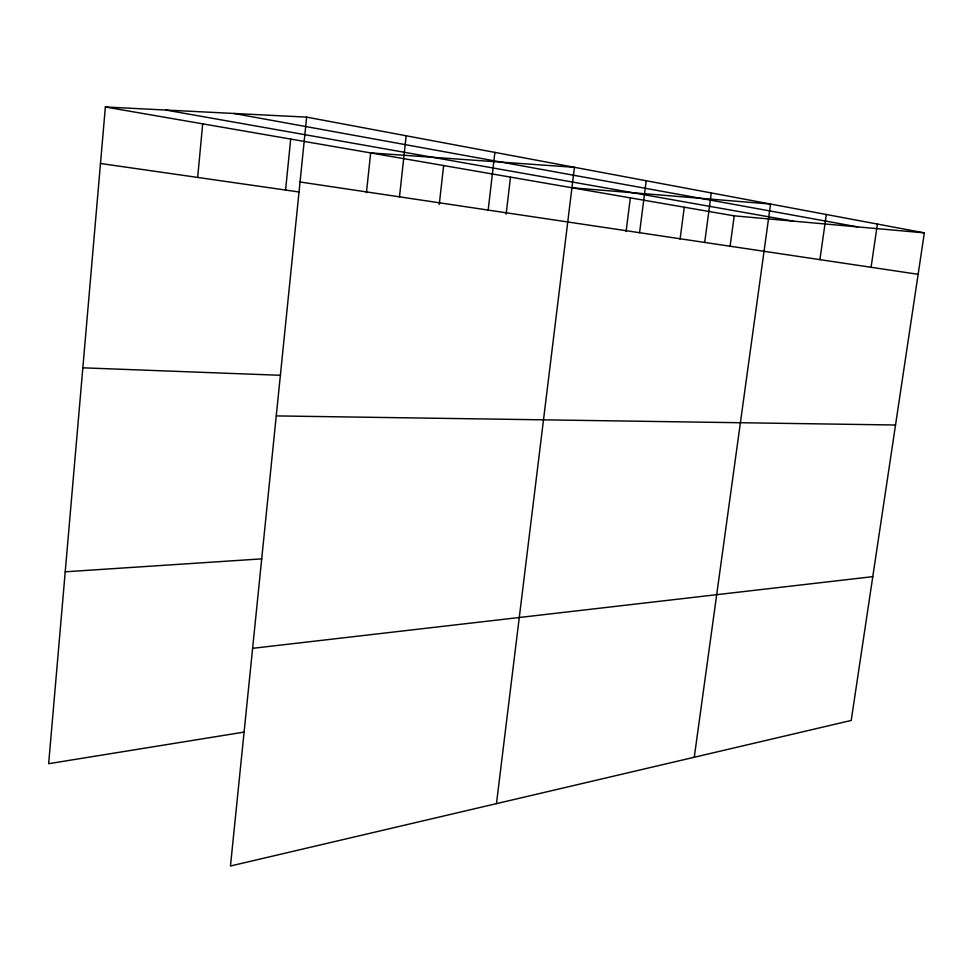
<?xml version="1.0" encoding="UTF-8"?>
<svg xmlns="http://www.w3.org/2000/svg" width="973" height="973" viewBox="0 0 973 973"><rect width="100%" height="100%" fill="white"/><g stroke="black" fill="none" stroke-linecap="round" stroke-linejoin="round"><path stroke-width="1.46" d="M306.641 117.125L230.467 866.006L851.217 720.446L924.35 232.863L306.641 117.125L105.364 106.994L48.65 763.696L244.223 732.073M197.665 177.439L202.7 123.839M285.576 190.051L290.708 139.078M366.42 192.69L370.677 152.919L574.447 167.307L496.461 803.637M399.489 196.85L406.167 135.782M439.261 204.5L443.639 165.556M488.166 210.095L494.88 152.396M506.142 214.169L510.497 177.122M626.089 231.489L630.358 197.872M639.565 232.705L646.218 180.759M680.066 239.249L684.274 207.2M704.695 242.435L711.287 192.946M730.066 246.424L734.214 215.848L924.35 232.863M694.272 757.249L770.555 204.05L571.978 187.765M819.898 259.645L826.332 214.498M871.078 267.283L877.403 224.07M252.615 648.322L872.781 576.648M65.227 571.796L261.846 558.855M276.259 415.909L895.525 425.006M82.839 367.818L280.504 375.298M100.487 163.488L298.893 191.961M300.049 181.987L918.135 274.313M105.364 106.994L734.214 215.848M165.726 110.034L793.153 221.126M233.873 113.464L857.675 226.904"/></g></svg>
